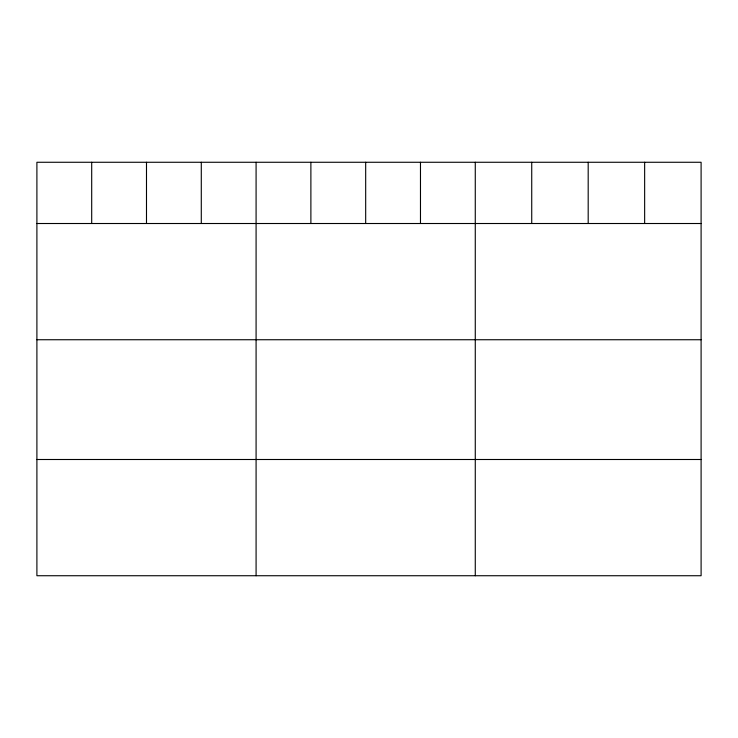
<?xml version="1.0" encoding="UTF-8"?>
<svg xmlns="http://www.w3.org/2000/svg" width="738" height="738" viewBox="0 0 738 738"><rect width="100%" height="100%" fill="white"/><g stroke="black" fill="none" stroke-linecap="round" stroke-linejoin="round"><path stroke-width="1.11" d="M701.1 223.513L701.1 575.732L36.9 575.732L36.9 162.268L701.1 162.268L701.1 223.513L36.9 223.513M36.9 339.738L701.1 339.738M36.9 459.497L701.1 459.497M644.643 162.268L644.643 223.513M588.186 162.268L588.186 223.513M531.729 162.268L531.729 223.513M475.272 162.268L475.272 575.732M420.476 162.268L420.476 223.513M365.679 162.268L365.679 223.513M310.882 162.268L310.882 223.513M256.086 162.268L256.086 575.732M201.289 162.268L201.289 223.513M146.493 162.268L146.493 223.513M91.697 162.268L91.697 223.513"/></g></svg>
